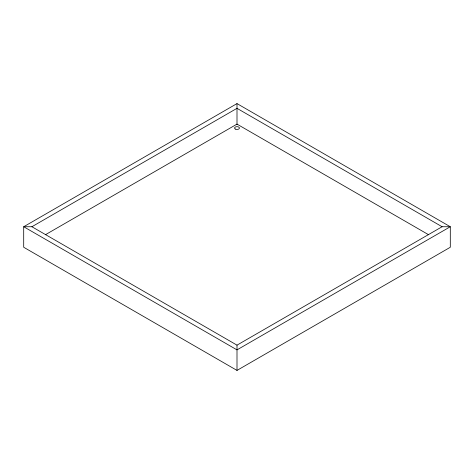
<?xml version="1.0" encoding="UTF-8"?>
<svg xmlns="http://www.w3.org/2000/svg" width="474" height="474" viewBox="0 0 474 474"><rect width="100%" height="100%" fill="white"/><g stroke="black" fill="none" stroke-linecap="round" stroke-linejoin="round"><path stroke-width="0.71" d="M237 103.593L23.7 226.738L23.7 247.262L237 370.407L450.3 247.262L450.3 226.738L237 103.593L237 124.455M31.906 226.738L237 108.327L442.094 226.738L450.3 226.738L237 349.883L23.7 226.738L31.906 226.738L237 345.149L442.094 226.738M45.362 234.754L237 124.117L428.638 234.754M237 345.149L237 370.407M235.294 129.047A2.417 1.398 0 0 0 239.334 128.424A2.417 1.398 0 0 0 236.372 126.712A2.417 1.398 0 0 0 235.294 129.047"/></g></svg>
